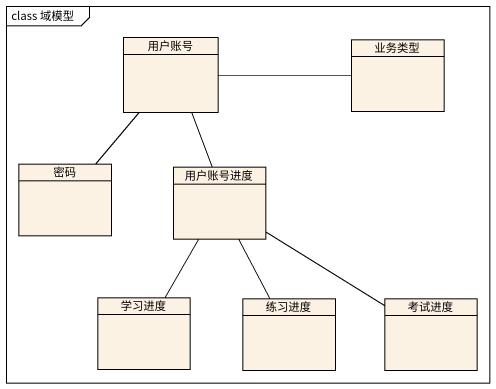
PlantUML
@startuml
mainframe class 域模型
hide circle
hide empty members
class 用户账号
class 业务类型
class 密码
class 用户账号进度
class 学习进度
class 练习进度
class 考试进度
用户账号 -right- 业务类型
用户账号 -- 密码
用户账号 -- 用户账号进度
用户账号进度 -- 学习进度
用户账号进度 -- 练习进度
用户账号进度 -- 考试进度
@enduml
